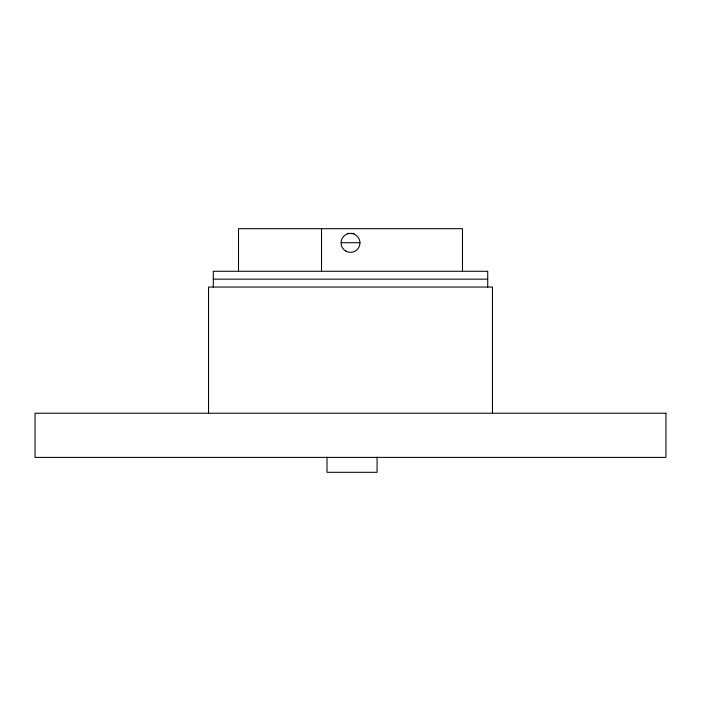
<?xml version="1.0" encoding="UTF-8"?>
<svg xmlns="http://www.w3.org/2000/svg" width="701" height="701" viewBox="0 0 701 701"><rect width="100%" height="100%" fill="white"/><g stroke="black" fill="none" stroke-linecap="round" stroke-linejoin="round"><path stroke-width="1.05" d="M347.214 233.424L354.066 233.424M341.518 242.704L360.007 242.704M213.279 279.164L487.721 279.164M492.452 413.231L492.452 287.051L208.547 287.051L208.547 413.231M487.721 287.051L487.721 271.278L213.279 271.278L213.279 287.051M462.485 271.278L462.485 228.692L238.515 228.692L238.515 271.278M377.068 457.148L377.068 472.308L326.99 472.308L326.99 457.148M321.514 228.692L321.514 271.278M665.95 413.231L35.05 413.231L35.05 457.394L665.95 457.394L665.95 413.231M345.768 251.081A9.463 9.463 0 0 0 359.964 242.888A9.463 9.463 0 0 0 345.768 234.695A9.463 9.463 0 0 0 345.768 251.081"/></g></svg>
